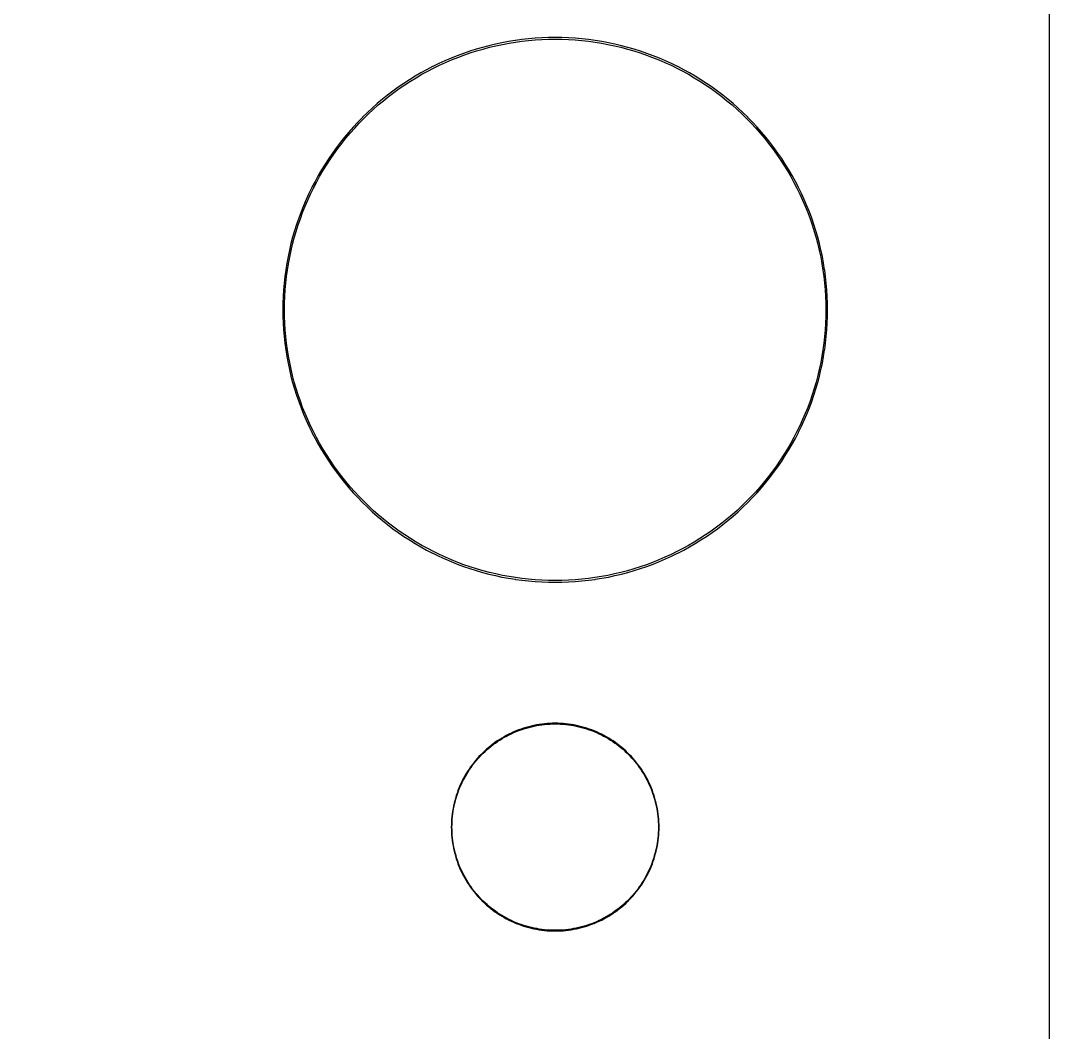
# Model space of a CAD drawing. Extents: x 6 to 66, y 0 to 129.
# Drawn here: x 51.05 to 66.2, y 33.69 to 48.6 of the extents above; entities that cross this region are included whole.
import ezdxf

# ---------------------------------------------------------------- set-up
doc = ezdxf.new("R2010")
doc.units = 0

msp = doc.modelspace()

# ---------------------------------------------------------------- linework, layer by layer
at = {"color": 5, "true_color": 0x0000ff}
msp.add_polyline3d([(66.20408, 0.3175, 0), (66.20408, 128.81762, 0), (5.58393, 128.81762, 0), (5.58393, 0.3175, 0), (66.20408, 0.3175, 0)], close=True, dxfattribs=at)
at = {"color": 34, "true_color": 0x008000}
for points in [[(5.58394, 0.3175, 0), (66.20408, 0.3175, 0), (66.20408, 128.81762, 0), (5.58394, 128.81762, 0), (5.58394, 0.3175, 0)], [(58.82589, 48.3489, 0), (58.72759, 48.34534, 0), (58.6298, 48.33924, 0), (58.53175, 48.33086, 0), (58.43422, 48.32019, 0), (58.33694, 48.30699, 0), (58.33301, 48.30636, 0), (58.23624, 48.29062, 0), (58.13972, 48.27258, 0), (58.04371, 48.25226, 0), (57.9482, 48.22966, 0), (57.85321, 48.20476, 0), (57.75897, 48.17733, 0), (57.66525, 48.14761, 0), (57.57254, 48.11561, 0), (57.48033, 48.08157, 0), (57.3894, 48.045, 0), (57.29898, 48.00639, 0), (57.20982, 47.9655, 0), (57.12169, 47.92232, 0), (57.11815, 47.92051, 0), (57.03077, 47.8753, 0), (56.94492, 47.82806, 0), (56.86008, 47.77878, 0), (56.77652, 47.72722, 0), (56.69422, 47.67362, 0), (56.61319, 47.618, 0), (56.53369, 47.56059, 0), (56.45546, 47.50116, 0), (56.37901, 47.43969, 0), (56.30382, 47.3767, 0), (56.23016, 47.31142, 0), (56.15828, 47.24462, 0), (56.08792, 47.17629, 0), (56.08511, 47.17348, 0), (56.01679, 47.10312, 0), (55.94998, 47.03124, 0), (55.88471, 46.95758, 0), (55.82171, 46.8824, 0), (55.76025, 46.80594, 0), (55.70081, 46.72771, 0), (55.64341, 46.64821, 0), (55.58778, 46.56718, 0), (55.53419, 46.48489, 0), (55.48262, 46.40132, 0), (55.43335, 46.31649, 0), (55.3861, 46.23063, 0), (55.34089, 46.14326, 0), (55.33909, 46.13972, 0), (55.29591, 46.05158, 0), (55.25501, 45.96243, 0), (55.21641, 45.872, 0), (55.17983, 45.78107, 0), (55.14579, 45.68887, 0), (55.11379, 45.59616, 0), (55.08407, 45.50243, 0), (55.05664, 45.4082, 0), (55.03175, 45.3132, 0), (55.00914, 45.2177, 0), (54.98882, 45.12169, 0), (54.97079, 45.02517, 0), (54.95504, 44.92839, 0), (54.95442, 44.92447, 0), (54.94121, 44.82719, 0), (54.93054, 44.72965, 0), (54.92216, 44.6316, 0), (54.91606, 44.53382, 0), (54.91251, 44.43552, 0), (54.91124, 44.33747, 0), (54.91251, 44.23943, 0), (54.91606, 44.14113, 0), (54.92216, 44.04334, 0), (54.93054, 43.9453, 0), (54.94121, 43.84776, 0), (54.95442, 43.75048, 0), (54.95504, 43.74655, 0), (54.97079, 43.64978, 0), (54.98882, 43.55326, 0), (55.00914, 43.45725, 0), (55.03175, 43.36174, 0), (55.05664, 43.26675, 0), (55.08407, 43.17251, 0), (55.11379, 43.07879, 0), (55.14579, 42.98608, 0), (55.17983, 42.89388, 0), (55.21641, 42.80294, 0), (55.25501, 42.71252, 0), (55.29591, 42.62337, 0), (55.33909, 42.53523, 0), (55.34089, 42.53169, 0), (55.3861, 42.44431, 0), (55.43335, 42.35846, 0), (55.48262, 42.27362, 0), (55.53419, 42.19006, 0), (55.58778, 42.10776, 0), (55.64341, 42.02674, 0), (55.70081, 41.94723, 0), (55.76025, 41.869, 0), (55.82171, 41.79255, 0), (55.88471, 41.71736, 0), (55.94998, 41.6437, 0), (56.01679, 41.57182, 0), (56.08511, 41.50146, 0), (56.08792, 41.49865, 0), (56.15828, 41.43033, 0), (56.23016, 41.36352, 0), (56.30382, 41.29825, 0), (56.37901, 41.23525, 0), (56.45546, 41.17378, 0), (56.53369, 41.11435, 0), (56.61319, 41.05695, 0), (56.69422, 41.00132, 0), (56.77652, 40.94773, 0), (56.86008, 40.89617, 0), (56.94492, 40.84689, 0), (57.03077, 40.79965, 0), (57.11815, 40.75443, 0), (57.12169, 40.75263, 0), (57.20982, 40.70944, 0), (57.29898, 40.66856, 0), (57.3894, 40.62995, 0), (57.48033, 40.59337, 0), (57.57254, 40.55934, 0), (57.66525, 40.52733, 0), (57.75897, 40.49761, 0), (57.85321, 40.47018, 0), (57.9482, 40.44529, 0), (58.04371, 40.42268, 0), (58.13972, 40.40236, 0), (58.23624, 40.38433, 0), (58.33301, 40.36858, 0), (58.33694, 40.36795, 0), (58.43422, 40.35475, 0), (58.53175, 40.34409, 0), (58.6298, 40.3357, 0), (58.72759, 40.32961, 0), (58.82589, 40.32605, 0), (58.92393, 40.32477, 0), (59.02198, 40.32605, 0), (59.12027, 40.32961, 0), (59.21806, 40.3357, 0), (59.31611, 40.34409, 0), (59.41364, 40.35475, 0), (59.51093, 40.36795, 0), (59.51485, 40.36858, 0), (59.61162, 40.38433, 0), (59.70814, 40.40236, 0), (59.80416, 40.42268, 0), (59.89966, 40.44529, 0), (59.99466, 40.47018, 0), (60.08889, 40.49761, 0), (60.18262, 40.52733, 0), (60.27533, 40.55934, 0), (60.36753, 40.59337, 0), (60.45846, 40.62995, 0), (60.54888, 40.66856, 0), (60.63804, 40.70944, 0), (60.72618, 40.75263, 0), (60.72972, 40.75443, 0), (60.81709, 40.79965, 0), (60.90294, 40.84689, 0), (60.98778, 40.89617, 0), (61.07135, 40.94773, 0), (61.15364, 41.00132, 0), (61.23467, 41.05695, 0), (61.31417, 41.11435, 0), (61.3924, 41.17378, 0), (61.46886, 41.23525, 0), (61.54404, 41.29825, 0), (61.6177, 41.36352, 0), (61.68958, 41.43033, 0), (61.75994, 41.49865, 0), (61.76275, 41.50146, 0), (61.83108, 41.57182, 0), (61.89788, 41.6437, 0), (61.96316, 41.71736, 0), (62.02615, 41.79255, 0), (62.08762, 41.869, 0), (62.14705, 41.94723, 0), (62.20446, 42.02674, 0), (62.26008, 42.10776, 0), (62.31368, 42.19006, 0), (62.36524, 42.27362, 0), (62.41451, 42.35846, 0), (62.46176, 42.44431, 0), (62.50697, 42.53169, 0), (62.50877, 42.53523, 0), (62.55195, 42.62337, 0), (62.59285, 42.71252, 0), (62.63146, 42.80294, 0), (62.66803, 42.89388, 0), (62.70207, 42.98608, 0), (62.73407, 43.07879, 0), (62.76379, 43.17251, 0), (62.79122, 43.26675, 0), (62.81611, 43.36174, 0), (62.83872, 43.45725, 0), (62.85904, 43.55326, 0), (62.87707, 43.64978, 0), (62.89282, 43.74655, 0), (62.89344, 43.75048, 0), (62.90665, 43.84776, 0), (62.91732, 43.9453, 0), (62.9257, 44.04334, 0), (62.9318, 44.14113, 0), (62.93535, 44.23943, 0), (62.93662, 44.33747, 0), (62.93535, 44.43552, 0), (62.9318, 44.53382, 0), (62.9257, 44.6316, 0), (62.91732, 44.72965, 0), (62.90665, 44.82719, 0), (62.89344, 44.92447, 0), (62.89282, 44.92839, 0), (62.87707, 45.02517, 0), (62.85904, 45.12169, 0), (62.83872, 45.2177, 0), (62.81611, 45.3132, 0), (62.79122, 45.4082, 0), (62.76379, 45.50243, 0), (62.73407, 45.59616, 0), (62.70207, 45.68887, 0), (62.66803, 45.78107, 0), (62.63146, 45.872, 0), (62.59285, 45.96243, 0), (62.55195, 46.05158, 0), (62.50877, 46.13972, 0), (62.50697, 46.14326, 0), (62.46176, 46.23063, 0), (62.41451, 46.31649, 0), (62.36524, 46.40132, 0), (62.31368, 46.48489, 0), (62.26008, 46.56718, 0), (62.20446, 46.64821, 0), (62.14705, 46.72771, 0), (62.08762, 46.80594, 0), (62.02615, 46.8824, 0), (61.96316, 46.95758, 0), (61.89788, 47.03124, 0), (61.83108, 47.10312, 0), (61.76275, 47.17348, 0), (61.75994, 47.17629, 0), (61.68958, 47.24462, 0), (61.6177, 47.31142, 0), (61.54404, 47.3767, 0), (61.46886, 47.43969, 0), (61.3924, 47.50116, 0), (61.31417, 47.56059, 0), (61.23467, 47.618, 0), (61.15364, 47.67362, 0), (61.07135, 47.72722, 0), (60.98778, 47.77878, 0), (60.90294, 47.82806, 0), (60.81709, 47.8753, 0), (60.72972, 47.92051, 0), (60.72618, 47.92232, 0), (60.63804, 47.9655, 0), (60.54888, 48.00639, 0), (60.45846, 48.045, 0), (60.36753, 48.08157, 0), (60.27533, 48.11561, 0), (60.18262, 48.14761, 0), (60.08889, 48.17733, 0), (59.99466, 48.20476, 0), (59.89966, 48.22966, 0), (59.80416, 48.25226, 0), (59.70814, 48.27258, 0), (59.61162, 48.29062, 0), (59.51485, 48.30636, 0), (59.51093, 48.30699, 0), (59.41364, 48.32019, 0), (59.31611, 48.33086, 0), (59.21806, 48.33924, 0), (59.12027, 48.34534, 0), (59.02198, 48.3489, 0), (58.92393, 48.35017, 0), (58.82589, 48.3489, 0)], [(59.12027, 40.35501, 0), (59.02198, 40.35145, 0), (58.92393, 40.35018, 0), (58.82589, 40.35145, 0), (58.72759, 40.35501, 0), (58.6298, 40.3611, 0), (58.53175, 40.36949, 0), (58.43422, 40.38015, 0), (58.33761, 40.39327, 0), (58.24409, 40.40849, 0), (58.14757, 40.42651, 0), (58.05156, 40.44684, 0), (57.95605, 40.46945, 0), (57.86106, 40.49434, 0), (57.76682, 40.52176, 0), (57.6731, 40.55149, 0), (57.58039, 40.58348, 0), (57.48818, 40.61753, 0), (57.39725, 40.65411, 0), (57.30683, 40.69271, 0), (57.21767, 40.73361, 0), (57.13034, 40.7764, 0), (57.0457, 40.8202, 0), (56.95985, 40.86744, 0), (56.87501, 40.91672, 0), (56.79145, 40.96828, 0), (56.70915, 41.02187, 0), (56.62812, 41.0775, 0), (56.54862, 41.1349, 0), (56.47039, 41.19433, 0), (56.39394, 41.2558, 0), (56.31875, 41.3188, 0), (56.24509, 41.38407, 0), (56.17321, 41.45088, 0), (56.10428, 41.51782, 0), (56.03734, 41.58675, 0), (55.97053, 41.65863, 0), (55.90526, 41.73229, 0), (55.84226, 41.80748, 0), (55.7808, 41.88393, 0), (55.72136, 41.96216, 0), (55.66396, 42.04167, 0), (55.60833, 42.12269, 0), (55.55474, 42.20499, 0), (55.50317, 42.28855, 0), (55.4539, 42.37339, 0), (55.40665, 42.45924, 0), (55.36287, 42.54386, 0), (55.32007, 42.63122, 0), (55.27917, 42.72037, 0), (55.24056, 42.81079, 0), (55.20399, 42.90173, 0), (55.16995, 42.99393, 0), (55.13795, 43.08664, 0), (55.10823, 43.18036, 0), (55.0808, 43.2746, 0), (55.05591, 43.36959, 0), (55.0333, 43.4651, 0), (55.01298, 43.56111, 0), (54.99495, 43.65763, 0), (54.97973, 43.75115, 0), (54.96661, 43.84776, 0), (54.95594, 43.9453, 0), (54.94756, 44.04334, 0), (54.94147, 44.14113, 0), (54.93791, 44.23943, 0), (54.93664, 44.33747, 0), (54.93791, 44.43552, 0), (54.94147, 44.53382, 0), (54.94756, 44.6316, 0), (54.95594, 44.72965, 0), (54.96661, 44.82719, 0), (54.97972, 44.92374, 0), (54.99495, 45.01732, 0), (55.01298, 45.11384, 0), (55.0333, 45.20985, 0), (55.05591, 45.30535, 0), (55.0808, 45.40035, 0), (55.10823, 45.49458, 0), (55.13795, 45.58831, 0), (55.16995, 45.68102, 0), (55.20399, 45.77322, 0), (55.24056, 45.86415, 0), (55.27917, 45.95458, 0), (55.32007, 46.04373, 0), (55.36286, 46.13108, 0), (55.40665, 46.2157, 0), (55.4539, 46.30156, 0), (55.50317, 46.38639, 0), (55.55474, 46.46996, 0), (55.60833, 46.55225, 0), (55.66396, 46.63328, 0), (55.72136, 46.71278, 0), (55.7808, 46.79101, 0), (55.84226, 46.86747, 0), (55.90526, 46.94265, 0), (55.97053, 47.01631, 0), (56.03734, 47.08819, 0), (56.10428, 47.15713, 0), (56.17321, 47.22407, 0), (56.24509, 47.29087, 0), (56.31875, 47.35615, 0), (56.39394, 47.41914, 0), (56.47039, 47.48061, 0), (56.54862, 47.54004, 0), (56.62812, 47.59745, 0), (56.70915, 47.65307, 0), (56.79145, 47.70667, 0), (56.87501, 47.75823, 0), (56.95985, 47.80751, 0), (57.0457, 47.85475, 0), (57.13069, 47.89872, 0), (57.21767, 47.94134, 0), (57.30683, 47.98223, 0), (57.39725, 48.02084, 0), (57.48818, 48.05742, 0), (57.58039, 48.09145, 0), (57.6731, 48.12346, 0), (57.76682, 48.15317, 0), (57.86106, 48.18061, 0), (57.95605, 48.2055, 0), (58.05156, 48.2281, 0), (58.14757, 48.24842, 0), (58.24409, 48.26646, 0), (58.33724, 48.28162, 0), (58.43422, 48.29479, 0), (58.53175, 48.30546, 0), (58.6298, 48.31384, 0), (58.72759, 48.31994, 0), (58.82589, 48.3235, 0), (58.92393, 48.32476, 0), (59.02198, 48.3235, 0), (59.12027, 48.31994, 0), (59.21806, 48.31384, 0), (59.31611, 48.30546, 0), (59.41364, 48.29479, 0), (59.51057, 48.28163, 0), (59.60377, 48.26646, 0), (59.70029, 48.24842, 0), (59.79631, 48.2281, 0), (59.89181, 48.2055, 0), (59.98681, 48.18061, 0), (60.08104, 48.15317, 0), (60.17477, 48.12346, 0), (60.26748, 48.09145, 0), (60.35968, 48.05742, 0), (60.45061, 48.02084, 0), (60.54103, 47.98223, 0), (60.63019, 47.94134, 0), (60.71718, 47.89873, 0), (60.80216, 47.85475, 0), (60.88801, 47.80751, 0), (60.97285, 47.75823, 0), (61.05642, 47.70667, 0), (61.13871, 47.65307, 0), (61.21974, 47.59745, 0), (61.29924, 47.54004, 0), (61.37747, 47.48061, 0), (61.45393, 47.41914, 0), (61.52911, 47.35615, 0), (61.60277, 47.29087, 0), (61.67465, 47.22407, 0), (61.74358, 47.15712, 0), (61.81053, 47.08819, 0), (61.87733, 47.01631, 0), (61.94261, 46.94265, 0), (62.0056, 46.86747, 0), (62.06707, 46.79101, 0), (62.1265, 46.71278, 0), (62.18391, 46.63328, 0), (62.23953, 46.55225, 0), (62.29313, 46.46996, 0), (62.34469, 46.38639, 0), (62.39396, 46.30156, 0), (62.44121, 46.2157, 0), (62.48519, 46.13072, 0), (62.5278, 46.04373, 0), (62.56869, 45.95458, 0), (62.6073, 45.86415, 0), (62.64387, 45.77322, 0), (62.67791, 45.68102, 0), (62.70991, 45.58831, 0), (62.73963, 45.49458, 0), (62.76706, 45.40035, 0), (62.79196, 45.30535, 0), (62.81456, 45.20985, 0), (62.83488, 45.11384, 0), (62.85292, 45.01732, 0), (62.86814, 44.92376, 0), (62.88125, 44.82719, 0), (62.89192, 44.72965, 0), (62.9003, 44.6316, 0), (62.9064, 44.53382, 0), (62.90995, 44.43552, 0), (62.91122, 44.33747, 0), (62.90995, 44.23943, 0), (62.9064, 44.14113, 0), (62.9003, 44.04334, 0), (62.89192, 43.9453, 0), (62.88125, 43.84776, 0), (62.86813, 43.75114, 0), (62.85292, 43.65763, 0), (62.83488, 43.56111, 0), (62.81456, 43.4651, 0), (62.79196, 43.36959, 0), (62.76706, 43.2746, 0), (62.73963, 43.18036, 0), (62.70991, 43.08664, 0), (62.67791, 42.99393, 0), (62.64387, 42.90173, 0), (62.6073, 42.81079, 0), (62.56869, 42.72037, 0), (62.5278, 42.63122, 0), (62.48518, 42.54423, 0), (62.44121, 42.45924, 0), (62.39396, 42.37339, 0), (62.34469, 42.28855, 0), (62.29313, 42.20499, 0), (62.23953, 42.12269, 0), (62.18391, 42.04167, 0), (62.1265, 41.96216, 0), (62.06707, 41.88393, 0), (62.0056, 41.80748, 0), (61.94261, 41.73229, 0), (61.87733, 41.65863, 0), (61.81053, 41.58675, 0), (61.74359, 41.51782, 0), (61.67465, 41.45088, 0), (61.60277, 41.38407, 0), (61.52911, 41.3188, 0), (61.45393, 41.2558, 0), (61.37747, 41.19433, 0), (61.29924, 41.1349, 0), (61.21974, 41.0775, 0), (61.13871, 41.02187, 0), (61.05642, 40.96828, 0), (60.97285, 40.91672, 0), (60.88801, 40.86744, 0), (60.80216, 40.8202, 0), (60.71753, 40.7764, 0), (60.63019, 40.73361, 0), (60.54103, 40.69271, 0), (60.45061, 40.65411, 0), (60.35968, 40.61753, 0), (60.26748, 40.58348, 0), (60.17477, 40.55149, 0), (60.08104, 40.52176, 0), (59.98681, 40.49434, 0), (59.89181, 40.46945, 0), (59.79631, 40.44684, 0), (59.70029, 40.42651, 0), (59.60377, 40.40849, 0), (59.5102, 40.39326, 0), (59.41364, 40.38015, 0), (59.31611, 40.36949, 0), (59.21806, 40.3611, 0), (59.12027, 40.35501, 0)], [(60.02014, 35.6503, 0), (60.04706, 35.67875, 0), (60.07348, 35.70771, 0), (60.09888, 35.73767, 0), (60.12377, 35.76816, 0), (60.14765, 35.79914, 0), (60.17076, 35.8309, 0), (60.19311, 35.86314, 0), (60.2147, 35.89617, 0), (60.23528, 35.92945, 0), (60.25509, 35.96347, 0), (60.27414, 35.99777, 0), (60.29217, 36.03282, 0), (60.29288, 36.03421, 0), (60.30989, 36.06951, 0), (60.32615, 36.10533, 0), (60.34139, 36.14139, 0), (60.35561, 36.17797, 0), (60.36908, 36.21479, 0), (60.38152, 36.25213, 0), (60.39295, 36.28973, 0), (60.40337, 36.32757, 0), (60.41276, 36.36567, 0), (60.4214, 36.40403, 0), (60.42902, 36.44263, 0), (60.43537, 36.48125, 0), (60.43561, 36.48278, 0), (60.4412, 36.52164, 0), (60.44577, 36.56075, 0), (60.44933, 36.59987, 0), (60.45187, 36.63899, 0), (60.45339, 36.6781, 0), (60.4539, 36.71747, 0), (60.45339, 36.75683, 0), (60.45187, 36.79596, 0), (60.44933, 36.83508, 0), (60.44577, 36.87419, 0), (60.4412, 36.91331, 0), (60.43561, 36.95217, 0), (60.43537, 36.9537, 0), (60.42902, 36.99231, 0), (60.4214, 37.03092, 0), (60.41276, 37.06927, 0), (60.40337, 37.10737, 0), (60.39295, 37.14522, 0), (60.38152, 37.18281, 0), (60.36908, 37.22014, 0), (60.35561, 37.25698, 0), (60.34139, 37.29355, 0), (60.32615, 37.32962, 0), (60.30989, 37.36543, 0), (60.29288, 37.40074, 0), (60.29217, 37.40211, 0), (60.27414, 37.43717, 0), (60.25509, 37.47146, 0), (60.23528, 37.5055, 0), (60.2147, 37.53877, 0), (60.19311, 37.57179, 0), (60.17076, 37.60405, 0), (60.14765, 37.6358, 0), (60.12377, 37.66679, 0), (60.09888, 37.69727, 0), (60.07348, 37.72724, 0), (60.04706, 37.7562, 0), (60.02014, 37.78464, 0), (59.9911, 37.81368, 0), (59.96265, 37.8406, 0), (59.9337, 37.86701, 0), (59.90373, 37.89242, 0), (59.87325, 37.91731, 0), (59.84226, 37.94119, 0), (59.81051, 37.9643, 0), (59.77825, 37.98664, 0), (59.74523, 38.00824, 0), (59.71196, 38.02882, 0), (59.67792, 38.04863, 0), (59.64363, 38.06768, 0), (59.60858, 38.08571, 0), (59.6072, 38.08641, 0), (59.57189, 38.10344, 0), (59.53608, 38.11969, 0), (59.50001, 38.13492, 0), (59.46343, 38.14916, 0), (59.4266, 38.16261, 0), (59.38927, 38.17506, 0), (59.35167, 38.18649, 0), (59.31383, 38.19691, 0), (59.27573, 38.20631, 0), (59.23737, 38.21494, 0), (59.19877, 38.22256, 0), (59.16016, 38.22891, 0), (59.15863, 38.22914, 0), (59.11977, 38.23474, 0), (59.08065, 38.23931, 0), (59.04153, 38.24287, 0), (59.00242, 38.24541, 0), (58.9633, 38.24693, 0), (58.92393, 38.24743, 0), (58.88456, 38.24693, 0), (58.84544, 38.24541, 0), (58.80633, 38.24287, 0), (58.76721, 38.23931, 0), (58.7281, 38.23474, 0), (58.68924, 38.22914, 0), (58.6877, 38.22891, 0), (58.6491, 38.22256, 0), (58.61049, 38.21494, 0), (58.57213, 38.20631, 0), (58.53403, 38.19691, 0), (58.49619, 38.18649, 0), (58.4586, 38.17506, 0), (58.42126, 38.16261, 0), (58.38443, 38.14916, 0), (58.34785, 38.13492, 0), (58.31178, 38.11969, 0), (58.27597, 38.10344, 0), (58.24066, 38.08641, 0), (58.23928, 38.08571, 0), (58.20423, 38.06768, 0), (58.16994, 38.04863, 0), (58.13591, 38.02882, 0), (58.10263, 38.00824, 0), (58.06961, 37.98664, 0), (58.03735, 37.9643, 0), (58.0056, 37.94119, 0), (57.97462, 37.91731, 0), (57.94414, 37.89242, 0), (57.91416, 37.86701, 0), (57.88521, 37.8406, 0), (57.85676, 37.81368, 0), (57.82772, 37.78464, 0), (57.8008, 37.7562, 0), (57.77438, 37.72724, 0), (57.74898, 37.69727, 0), (57.72409, 37.66679, 0), (57.70022, 37.6358, 0), (57.6771, 37.60405, 0), (57.65475, 37.57179, 0), (57.63316, 37.53877, 0), (57.61259, 37.5055, 0), (57.59277, 37.47146, 0), (57.57372, 37.43717, 0), (57.55569, 37.40211, 0), (57.55499, 37.40074, 0), (57.53797, 37.36543, 0), (57.52171, 37.32962, 0), (57.50647, 37.29355, 0), (57.49225, 37.25698, 0), (57.47879, 37.22014, 0), (57.46634, 37.18281, 0), (57.45491, 37.14522, 0), (57.4445, 37.10737, 0), (57.4351, 37.06927, 0), (57.42646, 37.03092, 0), (57.41884, 36.99231, 0), (57.41249, 36.9537, 0), (57.41225, 36.95217, 0), (57.40666, 36.91331, 0), (57.40209, 36.87419, 0), (57.39853, 36.83508, 0), (57.39599, 36.79596, 0), (57.39447, 36.75683, 0), (57.39396, 36.71747, 0), (57.39447, 36.6781, 0), (57.39599, 36.63899, 0), (57.39853, 36.59987, 0), (57.40209, 36.56075, 0), (57.40666, 36.52164, 0), (57.41225, 36.48278, 0), (57.41249, 36.48125, 0), (57.41884, 36.44263, 0), (57.42646, 36.40403, 0), (57.4351, 36.36567, 0), (57.4445, 36.32757, 0), (57.45491, 36.28973, 0), (57.46634, 36.25213, 0), (57.47879, 36.21479, 0), (57.49225, 36.17797, 0), (57.50647, 36.14139, 0), (57.52171, 36.10533, 0), (57.53797, 36.06951, 0), (57.55499, 36.03421, 0), (57.55569, 36.03282, 0), (57.57372, 35.99777, 0), (57.59277, 35.96347, 0), (57.61259, 35.92945, 0), (57.63316, 35.89617, 0), (57.65475, 35.86314, 0), (57.6771, 35.8309, 0), (57.70022, 35.79914, 0), (57.72409, 35.76816, 0), (57.74898, 35.73767, 0), (57.77438, 35.70771, 0), (57.8008, 35.67875, 0), (57.82772, 35.6503, 0), (57.82882, 35.6492, 0), (57.85565, 35.62238, 0), (57.85566, 35.62236, 0), (57.85676, 35.62127, 0), (57.88521, 35.59434, 0), (57.91416, 35.56792, 0), (57.94414, 35.54253, 0), (57.97462, 35.51762, 0), (58.0056, 35.49376, 0), (58.03735, 35.47064, 0), (58.06961, 35.44829, 0), (58.10263, 35.42669, 0), (58.13591, 35.40612, 0), (58.16994, 35.38632, 0), (58.20423, 35.36727, 0), (58.20561, 35.36656, 0), (58.23928, 35.34923, 0), (58.24066, 35.34852, 0), (58.27597, 35.33151, 0), (58.31178, 35.31525, 0), (58.34785, 35.30001, 0), (58.38443, 35.28579, 0), (58.42126, 35.27232, 0), (58.4586, 35.25988, 0), (58.49619, 35.24845, 0), (58.53403, 35.23804, 0), (58.57213, 35.22864, 0), (58.61049, 35.22, 0), (58.6491, 35.21238, 0), (58.6877, 35.20603, 0), (58.68924, 35.20579, 0), (58.7281, 35.2002, 0), (58.76721, 35.19563, 0), (58.80633, 35.19207, 0), (58.84544, 35.18954, 0), (58.88456, 35.18801, 0), (58.92393, 35.1875, 0), (58.9633, 35.18801, 0), (59.00242, 35.18954, 0), (59.04153, 35.19207, 0), (59.08065, 35.19563, 0), (59.11977, 35.2002, 0), (59.15863, 35.20579, 0), (59.16016, 35.20603, 0), (59.19877, 35.21238, 0), (59.23737, 35.22, 0), (59.27573, 35.22864, 0), (59.31383, 35.23804, 0), (59.35167, 35.24845, 0), (59.38927, 35.25988, 0), (59.4266, 35.27232, 0), (59.46343, 35.28579, 0), (59.50001, 35.30001, 0), (59.53608, 35.31525, 0), (59.57189, 35.33151, 0), (59.6072, 35.34852, 0), (59.60858, 35.34923, 0), (59.64225, 35.36656, 0), (59.64363, 35.36727, 0), (59.67792, 35.38632, 0), (59.71196, 35.40612, 0), (59.74523, 35.42669, 0), (59.77825, 35.44829, 0), (59.81051, 35.47064, 0), (59.84226, 35.49376, 0), (59.87325, 35.51762, 0), (59.90373, 35.54253, 0), (59.9337, 35.56792, 0), (59.96265, 35.59434, 0), (59.9911, 35.62127, 0), (59.9922, 35.62236, 0), (60.02014, 35.6503, 0)], [(59.00242, 35.19944, 0), (58.9633, 35.19792, 0), (58.92393, 35.19741, 0), (58.88456, 35.19792, 0), (58.84544, 35.19944, 0), (58.80633, 35.20198, 0), (58.76721, 35.20554, 0), (58.7281, 35.21011, 0), (58.6898, 35.21562, 0), (58.65216, 35.22181, 0), (58.61355, 35.22943, 0), (58.5752, 35.23805, 0), (58.5371, 35.24745, 0), (58.49925, 35.25786, 0), (58.46166, 35.2693, 0), (58.42432, 35.28175, 0), (58.38749, 35.2952, 0), (58.35091, 35.30944, 0), (58.31485, 35.32468, 0), (58.27903, 35.34093, 0), (58.24402, 35.35781, 0), (58.21005, 35.37527, 0), (58.17576, 35.39432, 0), (58.14173, 35.41414, 0), (58.10845, 35.43472, 0), (58.07543, 35.45631, 0), (58.04318, 35.47866, 0), (58.01143, 35.50177, 0), (57.98044, 35.52565, 0), (57.94996, 35.55054, 0), (57.91999, 35.57594, 0), (57.89103, 35.60235, 0), (57.86258, 35.62928, 0), (57.83574, 35.65612, 0), (57.80881, 35.68457, 0), (57.7824, 35.71353, 0), (57.757, 35.74349, 0), (57.73211, 35.77398, 0), (57.70823, 35.80496, 0), (57.68512, 35.83672, 0), (57.66276, 35.86898, 0), (57.64117, 35.902, 0), (57.6206, 35.93527, 0), (57.60079, 35.96931, 0), (57.58174, 36.0036, 0), (57.56441, 36.03726, 0), (57.56441, 36.03727, 0), (57.54739, 36.07257, 0), (57.53113, 36.10839, 0), (57.51589, 36.14446, 0), (57.50167, 36.18103, 0), (57.48821, 36.21786, 0), (57.47576, 36.2552, 0), (57.46433, 36.29278, 0), (57.45392, 36.33064, 0), (57.44452, 36.36874, 0), (57.43588, 36.40708, 0), (57.42826, 36.4457, 0), (57.42216, 36.48278, 0), (57.41657, 36.52164, 0), (57.412, 36.56075, 0), (57.40844, 36.59987, 0), (57.4059, 36.63899, 0), (57.40438, 36.6781, 0), (57.40387, 36.71747, 0), (57.40438, 36.75683, 0), (57.4059, 36.79596, 0), (57.40844, 36.83508, 0), (57.412, 36.87419, 0), (57.41657, 36.91331, 0), (57.42215, 36.95209, 0), (57.42826, 36.98925, 0), (57.43588, 37.02785, 0), (57.44452, 37.06621, 0), (57.45392, 37.10431, 0), (57.46433, 37.14215, 0), (57.47576, 37.17975, 0), (57.48821, 37.21708, 0), (57.50167, 37.2539, 0), (57.51589, 37.29049, 0), (57.53113, 37.32656, 0), (57.54739, 37.36237, 0), (57.56433, 37.39752, 0), (57.58174, 37.43135, 0), (57.60079, 37.46564, 0), (57.6206, 37.49968, 0), (57.64117, 37.53295, 0), (57.66276, 37.56597, 0), (57.68512, 37.59823, 0), (57.70823, 37.62998, 0), (57.73211, 37.66097, 0), (57.757, 37.69145, 0), (57.7824, 37.72142, 0), (57.80881, 37.75036, 0), (57.83574, 37.77882, 0), (57.86295, 37.80602, 0), (57.89103, 37.83259, 0), (57.91999, 37.85901, 0), (57.94996, 37.88441, 0), (57.98044, 37.9093, 0), (58.01143, 37.93316, 0), (58.04318, 37.95629, 0), (58.07543, 37.97864, 0), (58.10845, 38.00023, 0), (58.14173, 38.0208, 0), (58.17576, 38.04061, 0), (58.21005, 38.05966, 0), (58.24404, 38.07715, 0), (58.27903, 38.094, 0), (58.31485, 38.11027, 0), (58.35091, 38.12551, 0), (58.38749, 38.13973, 0), (58.42432, 38.1532, 0), (58.46166, 38.16564, 0), (58.49925, 38.17707, 0), (58.5371, 38.18748, 0), (58.5752, 38.19688, 0), (58.61355, 38.20552, 0), (58.65216, 38.21314, 0), (58.6898, 38.21933, 0), (58.7281, 38.22484, 0), (58.76721, 38.22941, 0), (58.80633, 38.23296, 0), (58.84544, 38.2355, 0), (58.88456, 38.23702, 0), (58.92393, 38.23754, 0), (58.9633, 38.23702, 0), (59.00242, 38.2355, 0), (59.04153, 38.23296, 0), (59.08065, 38.22941, 0), (59.11977, 38.22484, 0), (59.15806, 38.21933, 0), (59.1957, 38.21314, 0), (59.23431, 38.20552, 0), (59.27267, 38.19688, 0), (59.31077, 38.18748, 0), (59.34861, 38.17707, 0), (59.3862, 38.16564, 0), (59.42354, 38.1532, 0), (59.46037, 38.13973, 0), (59.49695, 38.12551, 0), (59.53302, 38.11027, 0), (59.56883, 38.094, 0), (59.60383, 38.07715, 0), (59.63781, 38.05966, 0), (59.6721, 38.04061, 0), (59.70613, 38.0208, 0), (59.73941, 38.00023, 0), (59.77243, 37.97864, 0), (59.80469, 37.95629, 0), (59.83644, 37.93316, 0), (59.86742, 37.9093, 0), (59.8979, 37.88441, 0), (59.92788, 37.85901, 0), (59.95683, 37.83259, 0), (59.98491, 37.80602, 0), (60.01212, 37.77882, 0), (60.03905, 37.75036, 0), (60.06546, 37.72142, 0), (60.09086, 37.69145, 0), (60.11576, 37.66097, 0), (60.13963, 37.62998, 0), (60.16275, 37.59823, 0), (60.1851, 37.56597, 0), (60.20669, 37.53295, 0), (60.22726, 37.49968, 0), (60.24707, 37.46564, 0), (60.26612, 37.43135, 0), (60.28353, 37.39752, 0), (60.30047, 37.36237, 0), (60.31673, 37.32656, 0), (60.33197, 37.29049, 0), (60.34619, 37.2539, 0), (60.35965, 37.21708, 0), (60.3721, 37.17975, 0), (60.38353, 37.14215, 0), (60.39394, 37.10431, 0), (60.40334, 37.06621, 0), (60.41198, 37.02785, 0), (60.4196, 36.98925, 0), (60.42579, 36.95161, 0), (60.43129, 36.91331, 0), (60.43587, 36.87419, 0), (60.43942, 36.83508, 0), (60.44196, 36.79596, 0), (60.44349, 36.75683, 0), (60.44399, 36.71747, 0), (60.44349, 36.6781, 0), (60.44196, 36.63899, 0), (60.43942, 36.59987, 0), (60.43587, 36.56075, 0), (60.43129, 36.52164, 0), (60.42579, 36.48334, 0), (60.4196, 36.4457, 0), (60.41198, 36.40708, 0), (60.40334, 36.36874, 0), (60.39394, 36.33064, 0), (60.38353, 36.29278, 0), (60.3721, 36.2552, 0), (60.35965, 36.21786, 0), (60.34619, 36.18103, 0), (60.33197, 36.14446, 0), (60.31673, 36.10839, 0), (60.30047, 36.07257, 0), (60.28345, 36.03727, 0), (60.26612, 36.0036, 0), (60.24707, 35.96931, 0), (60.22726, 35.93527, 0), (60.20669, 35.902, 0), (60.1851, 35.86898, 0), (60.16275, 35.83672, 0), (60.13963, 35.80496, 0), (60.11576, 35.77398, 0), (60.09086, 35.74349, 0), (60.06546, 35.71353, 0), (60.03905, 35.68457, 0), (60.01212, 35.65612, 0), (59.98528, 35.62928, 0), (59.95683, 35.60235, 0), (59.92788, 35.57594, 0), (59.8979, 35.55054, 0), (59.86742, 35.52565, 0), (59.83644, 35.50177, 0), (59.80469, 35.47866, 0), (59.77243, 35.45631, 0), (59.73941, 35.43472, 0), (59.70613, 35.41414, 0), (59.6721, 35.39432, 0), (59.63781, 35.37527, 0), (59.60384, 35.35781, 0), (59.56883, 35.34093, 0), (59.53302, 35.32468, 0), (59.49695, 35.30944, 0), (59.46037, 35.2952, 0), (59.42354, 35.28175, 0), (59.3862, 35.2693, 0), (59.34861, 35.25786, 0), (59.31077, 35.24745, 0), (59.27267, 35.23805, 0), (59.23431, 35.22943, 0), (59.1957, 35.22181, 0), (59.15806, 35.21562, 0), (59.11977, 35.21011, 0), (59.08065, 35.20554, 0), (59.04153, 35.20198, 0), (59.00242, 35.19944, 0)]]:
    msp.add_polyline3d(points, close=True, dxfattribs=at)

doc.saveas('drawing.dxf')
